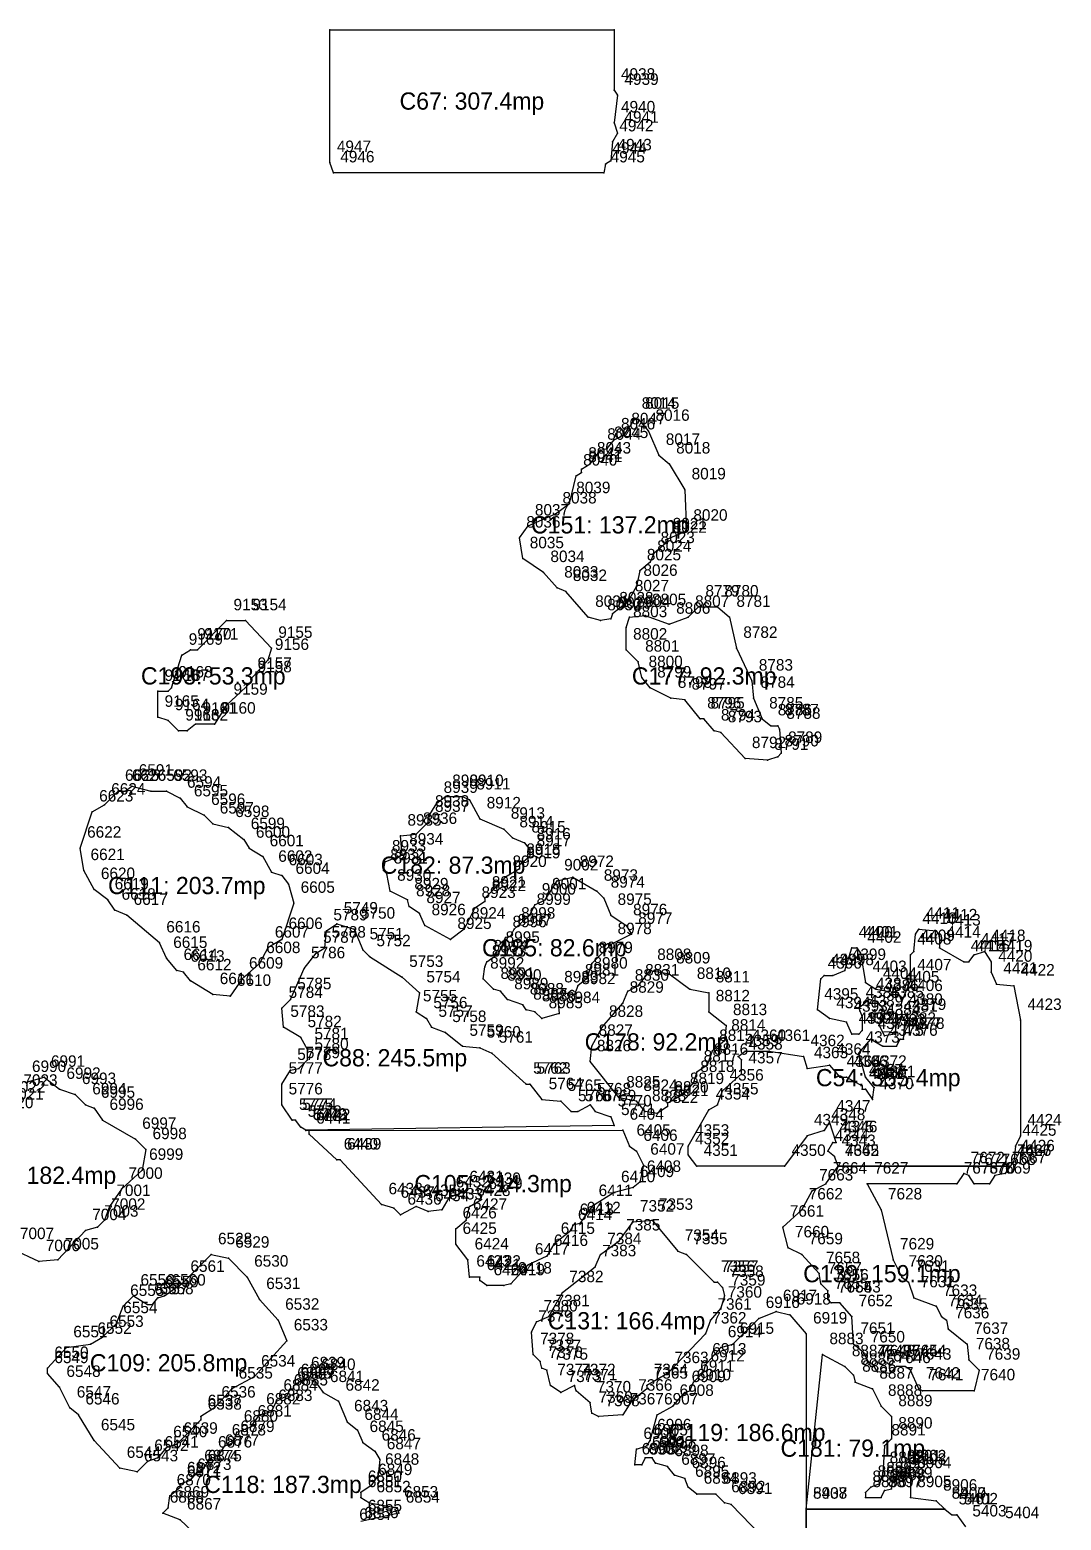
# Model space of a CAD drawing. Header units: metres. Extents: x 390529 to 391464, y 585067 to 585881.
# Drawn here: x 391271.9 to 391361.7, y 585540.8 to 585670.6 of the extents above; entities that cross this region are included whole.
import ezdxf
from ezdxf.enums import TextEntityAlignment as Align

# ---------------------------------------------------------------- set-up
doc = ezdxf.new("R2010")
doc.units = ezdxf.units.M
for name, color, linetype in [('1CC', 1, 'Continuous'), ('NUMERE_PCT', 2, 'Continuous'), ('TEXTE', 7, 'Continuous'), ('VARFURI', 4, 'Continuous')]:
    doc.layers.add(name, color=color, linetype=linetype)

msp = doc.modelspace()

# ---------------------------------------------------------------- linework, layer by layer
at = {"layer": '1CC', "color": 1}
for points in [[(391322.742, 585670.6), (391322.742, 585665.355), (391323.042, 585664.905), (391322.742, 585662.505), (391323.042, 585661.605), (391322.592, 585660.855), (391322.442, 585659.205), (391321.992, 585658.905), (391321.842, 585658.155), (391298.292, 585658.155), (391297.992, 585659.055), (391297.992, 585670.6), (391322.742, 585670.6)], [(391324.542, 585636.705), (391324.842, 585636.705), (391325.742, 585635.655), (391326.642, 585633.555), (391327.542, 585632.805), (391328.892, 585630.555), (391329.042, 585626.955), (391327.242, 585626.205), (391327.242, 585625.905), (391326.192, 585625.005), (391325.892, 585624.255), (391324.992, 585623.505), (391324.692, 585622.155), (391323.942, 585620.805), (391322.592, 585619.755), (391322.442, 585619.305), (391321.542, 585619.155), (391320.492, 585619.455), (391318.542, 585621.705), (391317.792, 585622.005), (391316.592, 585623.355), (391314.792, 585624.555), (391314.492, 585626.355), (391315.242, 585627.405), (391317.642, 585628.455), (391318.842, 585629.355), (391319.442, 585631.755), (391319.892, 585632.055), (391319.892, 585632.355), (391320.642, 585632.805), (391321.542, 585634.005), (391322.142, 585634.155), (391322.742, 585634.905), (391323.642, 585635.355), (391324.542, 585636.705)], [(391330.092, 585620.355), (391331.742, 585620.355), (391332.792, 585619.455), (391333.392, 585616.755), (391334.742, 585613.905), (391334.892, 585612.405), (391335.642, 585610.605), (391336.392, 585610.005), (391336.992, 585610.005), (391337.142, 585609.705), (391337.292, 585607.605), (391336.992, 585607.305), (391336.092, 585607.005), (391334.142, 585607.155), (391332.042, 585609.405), (391331.442, 585609.555), (391330.542, 585610.605), (391330.242, 585610.605), (391328.892, 585612.255), (391327.692, 585612.405), (391325.892, 585613.305), (391325.142, 585614.205), (391324.842, 585615.555), (391323.792, 585616.605), (391323.792, 585618.555), (391324.092, 585619.455), (391325.442, 585619.605), (391327.542, 585618.855), (391329.192, 585619.455), (391330.092, 585620.355)], [(391288.992, 585619.155), (391290.642, 585619.155), (391292.892, 585616.755), (391292.592, 585615.705), (391291.092, 585614.055), (391291.092, 585613.755), (391288.992, 585611.805), (391287.942, 585610.155), (391286.292, 585610.155), (391285.542, 585609.555), (391284.792, 585609.555), (391283.892, 585610.455), (391282.992, 585610.755), (391282.992, 585613.005), (391283.892, 585613.005), (391284.192, 585613.305), (391285.092, 585616.155), (391285.842, 585616.605), (391286.442, 585616.605), (391288.992, 585619.155)], [(391280.742, 585604.755), (391282.392, 585604.305), (391283.742, 585604.305), (391284.942, 585603.705), (391285.542, 585602.955), (391287.042, 585602.205), (391287.792, 585601.455), (391289.142, 585601.155), (391290.492, 585600.105), (391290.942, 585599.355), (391292.142, 585598.605), (391292.892, 585597.255), (391293.792, 585596.955), (391294.392, 585596.205), (391294.842, 585594.555), (391293.792, 585591.405), (391292.592, 585590.655), (391291.842, 585589.305), (391290.342, 585587.955), (391289.292, 585586.455), (391287.792, 585586.605), (391285.842, 585587.805), (391285.242, 585588.555), (391284.642, 585588.705), (391283.742, 585589.755), (391283.142, 585591.105), (391280.292, 585593.505), (391279.242, 585593.955), (391278.642, 585594.855), (391277.442, 585595.755), (391276.542, 585597.405), (391276.242, 585599.355), (391277.292, 585602.505), (391278.342, 585603.105), (391279.542, 585604.305), (391280.142, 585604.305), (391280.742, 585604.755)], [(391308.042, 585603.855), (391309.542, 585603.855), (391310.142, 585603.555), (391311.042, 585601.905), (391313.142, 585601.005), (391313.892, 585600.255), (391314.942, 585599.805), (391315.392, 585599.205), (391315.392, 585598.605), (391314.492, 585597.855), (391314.492, 585597.555), (391313.292, 585596.805), (391311.492, 585595.005), (391311.492, 585594.705), (391310.592, 585594.105), (391309.692, 585592.305), (391308.492, 585591.405), (391306.242, 585592.605), (391305.792, 585593.655), (391304.892, 585594.255), (391304.742, 585594.855), (391303.242, 585595.605), (391302.942, 585597.105), (391302.642, 585597.405), (391302.792, 585598.155), (391304.292, 585598.755), (391304.142, 585600.405), (391305.492, 585600.555), (391306.542, 585601.605), (391306.542, 585602.055), (391307.292, 585603.255), (391308.042, 585603.855)], [(391319.142, 585596.805), (391321.242, 585595.605), (391321.842, 585595.005), (391322.442, 585593.505), (391323.792, 585592.605), (391324.242, 585591.855), (391322.442, 585590.955), (391320.792, 585589.305), (391320.342, 585587.955), (391319.592, 585587.355), (391319.292, 585586.605), (391317.792, 585586.755), (391317.942, 585584.955), (391316.442, 585584.505), (391315.842, 585585.105), (391315.092, 585585.255), (391314.792, 585585.705), (391313.442, 585586.155), (391312.842, 585586.905), (391312.242, 585587.055), (391311.342, 585587.955), (391311.492, 585589.005), (391311.642, 585589.455), (391312.692, 585590.205), (391313.292, 585591.555), (391313.742, 585591.705), (391314.042, 585592.305), (391315.392, 585593.505), (391315.842, 585594.405), (391316.742, 585594.855), (391317.792, 585596.505), (391319.142, 585596.805)], [(391298.592, 585592.755), (391300.092, 585592.305), (391300.842, 585590.505), (391301.442, 585589.905), (391304.292, 585588.105), (391305.792, 585586.755), (391305.492, 585585.105), (391306.392, 585584.505), (391306.842, 585583.755), (391308.042, 585583.305), (391309.542, 585582.105), (391311.042, 585581.955), (391312.092, 585581.505), (391315.092, 585578.805), (391315.392, 585578.805), (391316.442, 585577.455), (391318.092, 585577.305), (391318.992, 585576.405), (391319.592, 585576.405), (391320.642, 585577.005), (391321.092, 585576.405), (391322.442, 585575.955), (391322.742, 585575.205), (391295.892, 585574.8), (391295.442, 585575.055), (391294.992, 585575.655), (391294.692, 585575.655), (391293.792, 585577.005), (391293.792, 585578.805), (391294.542, 585580.005), (391295.292, 585580.155), (391296.042, 585580.905), (391296.042, 585581.805), (391295.442, 585582.855), (391293.942, 585583.755), (391293.792, 585585.405), (391294.542, 585586.155), (391295.742, 585588.855), (391296.792, 585590.205), (391297.542, 585590.655), (391297.692, 585592.155), (391298.592, 585592.755)], [(391342.242, 585571.65), (391341.942, 585572.505), (391341.342, 585572.955), (391341.792, 585573.705), (391342.092, 585573.705), (391341.492, 585575.505), (391341.042, 585574.755), (391339.542, 585574.305), (391337.592, 585571.65), (391329.942, 585571.65), (391329.192, 585572.655), (391329.192, 585573.405), (391330.992, 585576.555), (391331.742, 585577.005), (391332.192, 585578.205), (391333.842, 585579.705), (391333.842, 585580.905), (391333.542, 585581.205), (391334.142, 585581.655), (391336.242, 585581.655), (391339.242, 585581.205), (391339.542, 585580.155), (391341.492, 585580.455), (391342.392, 585579.405), (391342.992, 585579.405), (391344.342, 585578.655), (391344.342, 585578.355), (391344.642, 585578.355), (391345.242, 585577.455), (391345.392, 585578.505), (391344.642, 585579.405), (391344.042, 585581.505), (391345.092, 585582.705), (391346.142, 585582.105), (391347.342, 585582.105), (391347.642, 585582.705), (391347.942, 585582.705), (391348.092, 585584.355), (391347.792, 585584.805), (391347.342, 585584.205), (391347.192, 585583.155), (391346.292, 585583.005), (391345.842, 585583.905), (391346.142, 585585.405), (391345.692, 585586.005), (391344.942, 585586.155), (391344.042, 585585.405), (391344.342, 585584.655), (391344.342, 585583.455), (391344.042, 585583.155), (391343.442, 585583.155), (391342.992, 585584.205), (391341.492, 585584.505), (391340.442, 585585.255), (391340.742, 585587.955), (391341.042, 585588.255), (391341.792, 585588.255), (391342.842, 585588.705), (391343.442, 585590.655), (391343.892, 585590.655), (391344.192, 585590.205), (391344.642, 585587.655), (391345.542, 585587.055), (391347.492, 585586.755), (391347.792, 585586.005), (391348.542, 585587.805), (391348.542, 585590.055), (391348.842, 585590.355), (391348.992, 585591.855), (391349.292, 585592.305), (391350.792, 585592.155), (391351.092, 585591.705), (391351.092, 585590.655), (391353.192, 585589.455), (391353.642, 585589.455), (391354.092, 585590.055), (391354.992, 585590.355), (391355.592, 585589.455), (391355.592, 585588.555), (391356.042, 585587.505), (391357.542, 585587.355), (391358.142, 585584.355), (391358.142, 585574.305), (391357.692, 585573.405), (391357.542, 585572.055), (391357.242, 585571.65), (391342.242, 585571.65)], [(391325.892, 585588.705), (391327.542, 585588.405), (391329.342, 585587.055), (391330.992, 585586.755), (391330.992, 585585.105), (391332.492, 585583.905), (391332.342, 585582.555), (391331.292, 585581.655), (391330.842, 585580.455), (391329.942, 585579.855), (391329.642, 585578.955), (391328.742, 585577.905), (391327.392, 585577.155), (391327.392, 585576.855), (391326.492, 585576.255), (391325.442, 585576.405), (391324.692, 585577.305), (391323.192, 585577.605), (391320.642, 585580.755), (391320.792, 585582.105), (391321.692, 585583.755), (391323.492, 585585.855), (391323.942, 585586.905), (391324.842, 585587.355), (391325.892, 585588.705)], [(391323.492, 585574.8), (391324.092, 585573.405), (391324.692, 585572.955), (391325.292, 585571.755), (391324.992, 585570.255), (391324.392, 585569.805), (391322.742, 585569.355), (391320.792, 585568.155), (391319.742, 585566.655), (391319.142, 585566.505), (391318.992, 585566.055), (391317.492, 585564.855), (391316.892, 585563.805), (391315.242, 585563.055), (391313.742, 585561.405), (391313.142, 585561.255), (391311.642, 585561.255), (391311.042, 585561.705), (391311.042, 585562.005), (391310.142, 585562.005), (391309.992, 585563.505), (391308.942, 585564.855), (391308.942, 585566.205), (391309.842, 585566.955), (391310.142, 585568.155), (391311.192, 585568.755), (391311.042, 585569.205), (391309.542, 585569.355), (391308.342, 585568.905), (391307.742, 585567.855), (391306.542, 585567.705), (391305.492, 585568.155), (391304.142, 585567.405), (391303.542, 585568.005), (391302.492, 585568.305), (391298.892, 585572.205), (391298.592, 585572.205), (391296.192, 585574.455), (391296.192, 585574.755), (391295.892, 585574.755), (391323.492, 585574.8)], [(391344.792, 585570.105), (391345.992, 585567.855), (391347.042, 585563.505), (391347.792, 585562.005), (391348.392, 585561.555), (391348.842, 585560.205), (391350.792, 585559.455), (391351.242, 585558.555), (391351.692, 585558.255), (391351.842, 585557.505), (391353.492, 585556.155), (391353.642, 585554.805), (391354.542, 585553.905), (391354.092, 585552.105), (391349.592, 585552.105), (391349.292, 585552.255), (391348.542, 585553.905), (391348.092, 585554.205), (391347.342, 585554.205), (391346.742, 585553.605), (391345.692, 585553.755), (391345.392, 585554.205), (391345.092, 585554.205), (391344.492, 585555.405), (391343.592, 585556.155), (391343.442, 585558.555), (391342.392, 585559.755), (391341.642, 585559.755), (391341.342, 585560.055), (391341.342, 585560.805), (391340.742, 585561.405), (391340.592, 585562.305), (391339.092, 585563.955), (391337.892, 585564.555), (391337.442, 585566.355), (391339.092, 585567.855), (391339.992, 585569.505), (391341.192, 585570.105), (391342.242, 585571.65), (391357.242, 585571.65), (391356.792, 585571.005), (391355.892, 585570.855), (391355.442, 585570.105), (391354.092, 585570.105), (391353.642, 585570.855), (391353.192, 585571.005), (391352.592, 585570.105), (391344.792, 585570.105)], [(391324.392, 585566.805), (391326.042, 585566.955), (391328.292, 585564.255), (391329.042, 585563.955), (391331.442, 585561.555), (391331.742, 585561.555), (391332.192, 585561.105), (391332.342, 585560.355), (391332.042, 585559.305), (391331.142, 585558.255), (391330.692, 585557.055), (391327.392, 585553.605), (391325.592, 585552.555), (391325.592, 585552.255), (391324.242, 585551.205), (391323.492, 585550.005), (391321.392, 585549.855), (391320.792, 585550.155), (391320.642, 585551.055), (391319.442, 585552.105), (391319.292, 585552.555), (391318.092, 585551.955), (391317.192, 585552.555), (391316.892, 585553.905), (391316.442, 585554.055), (391316.292, 585554.655), (391315.692, 585555.255), (391315.542, 585557.205), (391315.992, 585558.105), (391317.042, 585558.555), (391318.242, 585560.655), (391321.092, 585562.905), (391321.542, 585563.955), (391323.192, 585565.155), (391324.392, 585566.805)], [(391287.642, 585563.955), (391289.142, 585563.655), (391290.792, 585562.005), (391291.842, 585560.055), (391293.492, 585558.255), (391294.242, 585556.455), (391291.392, 585553.305), (391289.442, 585552.255), (391287.942, 585550.605), (391286.742, 585549.855), (391286.742, 585549.555), (391284.642, 585547.455), (391283.742, 585547.155), (391282.992, 585546.255), (391282.092, 585545.955), (391281.192, 585545.055), (391279.692, 585545.355), (391277.442, 585547.755), (391276.092, 585550.005), (391275.342, 585550.605), (391274.442, 585552.405), (391273.392, 585553.605), (391273.392, 585554.055), (391275.042, 585555.855), (391277.142, 585556.155), (391278.192, 585556.755), (391279.392, 585557.955), (391279.992, 585559.455), (391280.892, 585560.355), (391282.092, 585559.605), (391282.542, 585559.605), (391282.992, 585560.205), (391283.592, 585560.355), (391285.242, 585561.555), (391287.642, 585563.955)], [(391340.892, 585555.255), (391342.842, 585554.205), (391343.592, 585553.455), (391343.742, 585552.855), (391345.242, 585552.255), (391345.992, 585550.755), (391346.892, 585549.855), (391346.892, 585547.905), (391346.292, 585547.305), (391346.142, 585544.905), (391345.842, 585544.005), (391345.092, 585543.705), (391344.642, 585543.255), (391344.642, 585542.805), (391345.992, 585542.805), (391346.292, 585543.405), (391346.892, 585543.555), (391347.042, 585544.455), (391347.642, 585545.055), (391348.092, 585545.055), (391348.092, 585544.755), (391348.542, 585544.455), (391348.542, 585542.805), (391350.792, 585542.505), (391351.542, 585541.8), (391339.467, 585541.8), (391340.892, 585555.255)]]:
    msp.add_lwpolyline(points, close=True, dxfattribs=at)
for points in [[(391271.442, 585578.955), (391273.092, 585579.405), (391274.442, 585578.355), (391275.792, 585577.905), (391276.692, 585577.005), (391277.442, 585576.705), (391278.192, 585575.655), (391281.042, 585574.005), (391281.942, 585573.105), (391281.642, 585571.305), (391279.842, 585569.655), (391278.792, 585568.155), (391278.342, 585566.955), (391277.742, 585566.355), (391276.692, 585566.055), (391274.292, 585563.505), (391272.642, 585563.355), (391270.392, 585564.405)], [(391337.292, 585537.705), (391332.942, 585542.205), (391332.342, 585542.355), (391331.592, 585543.105), (391329.942, 585543.105), (391329.192, 585543.705), (391328.892, 585544.455), (391327.992, 585544.755), (391327.392, 585545.505), (391326.342, 585545.805), (391326.042, 585546.255), (391325.442, 585546.255), (391325.142, 585545.655), (391324.542, 585545.655), (391324.692, 585547.005), (391325.592, 585547.305), (391325.892, 585547.755), (391326.492, 585550.005), (391327.842, 585550.755), (391328.892, 585551.955), (391329.342, 585552.105), (391329.642, 585552.855), (391330.542, 585553.755), (391330.692, 585554.355), (391332.042, 585555.855), (391333.092, 585556.155), (391335.342, 585558.405), (391336.842, 585559.005), (391338.042, 585558.705), (391339.467, 585557.055), (391339.467, 585537.705)], [(391287.642, 585538.305), (391284.942, 585540.855), (391283.442, 585541.455), (391283.892, 585541.905), (391284.042, 585542.955), (391284.942, 585543.705), (391284.942, 585544.005), (391285.842, 585544.305), (391286.442, 585545.055), (391286.742, 585545.055), (391287.642, 585546.255), (391288.242, 585546.405), (391288.842, 585547.305), (391289.592, 585547.605), (391289.892, 585548.505), (391291.092, 585548.955), (391291.842, 585550.005), (391292.892, 585550.305), (391293.342, 585551.205), (391294.242, 585551.655), (391294.542, 585552.255), (391294.842, 585552.255), (391294.842, 585552.555), (391295.742, 585553.155), (391295.742, 585553.155), (391296.642, 585553.005), (391297.392, 585551.955), (391298.742, 585551.205), (391299.492, 585549.405), (391300.392, 585548.655), (391300.842, 585547.605), (391301.892, 585546.855), (391302.342, 585546.105), (391302.192, 585544.755), (391301.592, 585543.855), (391300.692, 585543.255), (391300.692, 585542.805), (391301.442, 585542.355), (391303.842, 585541.905), (391303.992, 585541.455), (391300.692, 585540.705)], [(391339.467, 585537.705), (391339.467, 585541.8), (391351.542, 585541.8), (391351.542, 585541.8), (391352.142, 585541.305), (391352.592, 585541.305), (391353.342, 585540.255)]]:
    msp.add_lwpolyline(points, dxfattribs=at)
at = {"layer": 'VARFURI', "color": 4}
for p in [(391297.992, 585670.6), (391322.742, 585670.6), (391322.742, 585665.355), (391323.042, 585664.905), (391322.742, 585662.505), (391322.592, 585660.855), (391323.042, 585661.605), (391297.992, 585659.055), (391321.992, 585658.905), (391322.442, 585659.205), (391298.292, 585658.155), (391321.842, 585658.155), (391324.542, 585636.705), (391324.842, 585636.705), (391322.742, 585634.905), (391323.642, 585635.355), (391325.742, 585635.655), (391321.542, 585634.005), (391322.142, 585634.155), (391326.642, 585633.555), (391319.892, 585632.355), (391320.642, 585632.805), (391327.542, 585632.805), (391319.442, 585631.755), (391319.892, 585632.055), (391328.892, 585630.555), (391317.642, 585628.455), (391318.842, 585629.355), (391315.242, 585627.405), (391314.492, 585626.355), (391327.242, 585626.205), (391327.242, 585625.905), (391329.042, 585626.955), (391314.792, 585624.555), (391326.192, 585625.005), (391316.592, 585623.355), (391324.992, 585623.505), (391325.892, 585624.255), (391317.792, 585622.005), (391324.692, 585622.155), (391318.542, 585621.705), (391323.942, 585620.805), (391320.492, 585619.455), (391322.442, 585619.305), (391322.592, 585619.755), (391324.092, 585619.455), (391325.442, 585619.605), (391329.192, 585619.455), (391330.092, 585620.355), (391331.742, 585620.355), (391332.792, 585619.455), (391288.992, 585619.155), (391290.642, 585619.155), (391321.542, 585619.155), (391323.792, 585618.555), (391327.542, 585618.855), (391292.892, 585616.755), (391333.392, 585616.755), (391285.092, 585616.155), (391285.842, 585616.605), (391286.442, 585616.605), (391292.592, 585615.705), (391323.792, 585616.605), (391324.842, 585615.555), (391325.142, 585614.205), (391282.992, 585613.005), (391283.892, 585613.005), (391284.192, 585613.305), (391291.092, 585614.055), (391291.092, 585613.755), (391325.892, 585613.305), (391334.742, 585613.905), (391288.992, 585611.805), (391327.692, 585612.405), (391328.892, 585612.255), (391334.892, 585612.405), (391282.992, 585610.755), (391283.892, 585610.455), (391330.242, 585610.605), (391330.542, 585610.605), (391335.642, 585610.605), (391284.792, 585609.555), (391285.542, 585609.555), (391286.292, 585610.155), (391287.942, 585610.155), (391331.442, 585609.555), (391332.042, 585609.405), (391336.392, 585610.005), (391336.992, 585610.005), (391337.142, 585609.705), (391337.292, 585607.605), (391334.142, 585607.155), (391336.092, 585607.005), (391336.992, 585607.305), (391279.542, 585604.305), (391280.142, 585604.305), (391280.742, 585604.755), (391282.392, 585604.305), (391283.742, 585604.305), (391284.942, 585603.705), (391308.042, 585603.855), (391309.542, 585603.855), (391277.292, 585602.505), (391278.342, 585603.105), (391285.542, 585602.955), (391307.292, 585603.255), (391310.142, 585603.555), (391287.042, 585602.205), (391287.792, 585601.455), (391289.142, 585601.155), (391306.542, 585602.055), (391306.542, 585601.605), (391311.042, 585601.905), (391290.492, 585600.105), (391304.142, 585600.405), (391305.492, 585600.555), (391313.142, 585601.005), (391313.892, 585600.255), (391314.942, 585599.805), (391276.242, 585599.355), (391290.942, 585599.355), (391292.142, 585598.605), (391304.292, 585598.755), (391315.392, 585599.205), (391315.392, 585598.605), (391276.542, 585597.405), (391292.892, 585597.255), (391302.642, 585597.405), (391302.792, 585598.155), (391314.492, 585597.855), (391314.492, 585597.555), (391293.792, 585596.955), (391294.392, 585596.205), (391302.942, 585597.105), (391313.292, 585596.805), (391317.792, 585596.505), (391319.142, 585596.805), (391277.442, 585595.755), (391278.642, 585594.855), (391303.242, 585595.605), (391304.742, 585594.855), (391311.492, 585595.005), (391311.492, 585594.705), (391316.742, 585594.855), (391321.242, 585595.605), (391321.842, 585595.005), (391279.242, 585593.955), (391280.292, 585593.505), (391294.842, 585594.555), (391304.892, 585594.255), (391305.792, 585593.655), (391310.592, 585594.105), (391315.392, 585593.505), (391315.842, 585594.405), (391322.442, 585593.505), (391297.692, 585592.155), (391298.592, 585592.755), (391300.092, 585592.305), (391306.242, 585592.605), (391309.692, 585592.305), (391314.042, 585592.305), (391323.792, 585592.605), (391349.292, 585592.305), (391350.792, 585592.155), (391283.142, 585591.105), (391293.792, 585591.405), (391308.492, 585591.405), (391313.292, 585591.555), (391313.742, 585591.705), (391322.442, 585590.955), (391324.242, 585591.855), (391348.992, 585591.855), (391351.092, 585591.705), (391283.742, 585589.755), (391292.592, 585590.655), (391296.792, 585590.205), (391297.542, 585590.655), (391300.842, 585590.505), (391301.442, 585589.905), (391311.642, 585589.455), (391312.692, 585590.205), (391343.442, 585590.655), (391343.892, 585590.655), (391344.192, 585590.205), (391348.542, 585590.055), (391348.842, 585590.355), (391351.092, 585590.655), (391353.192, 585589.455), (391353.642, 585589.455), (391354.092, 585590.055), (391354.992, 585590.355), (391355.592, 585589.455), (391284.642, 585588.705), (391285.242, 585588.555), (391291.842, 585589.305), (391295.742, 585588.855), (391311.492, 585589.005), (391320.792, 585589.305), (391325.892, 585588.705), (391327.542, 585588.405), (391341.042, 585588.255), (391341.792, 585588.255), (391342.842, 585588.705), (391355.592, 585588.555), (391285.842, 585587.805), (391290.342, 585587.955), (391304.292, 585588.105), (391311.342, 585587.955), (391312.242, 585587.055), (391312.842, 585586.905), (391319.592, 585587.355), (391320.342, 585587.955), (391323.942, 585586.905), (391324.842, 585587.355), (391329.342, 585587.055), (391340.742, 585587.955), (391344.642, 585587.655), (391345.542, 585587.055), (391348.542, 585587.805), (391356.042, 585587.505), (391357.542, 585587.355), (391287.792, 585586.605), (391289.292, 585586.455), (391294.542, 585586.155), (391305.792, 585586.755), (391313.442, 585586.155), (391314.792, 585585.705), (391317.792, 585586.755), (391319.292, 585586.605), (391323.492, 585585.855), (391330.992, 585586.755), (391344.942, 585586.155), (391345.692, 585586.005), (391347.492, 585586.755), (391347.792, 585586.005), (391293.792, 585585.405), (391305.492, 585585.105), (391306.392, 585584.505), (391315.092, 585585.255), (391315.842, 585585.105), (391316.442, 585584.505), (391317.942, 585584.955), (391330.992, 585585.105), (391340.442, 585585.255), (391341.492, 585584.505), (391344.042, 585585.405), (391344.342, 585584.655), (391346.142, 585585.405), (391347.792, 585584.805), (391348.092, 585584.355), (391358.142, 585584.355), (391293.942, 585583.755), (391306.842, 585583.755), (391308.042, 585583.305), (391321.692, 585583.755), (391332.492, 585583.905), (391342.992, 585584.205), (391343.442, 585583.155), (391344.042, 585583.155), (391344.342, 585583.455), (391345.842, 585583.905), (391346.292, 585583.005), (391347.192, 585583.155), (391347.342, 585584.205), (391295.442, 585582.855), (391296.042, 585581.805), (391309.542, 585582.105), (391311.042, 585581.955), (391320.792, 585582.105), (391331.292, 585581.655), (391332.342, 585582.555), (391334.142, 585581.655), (391336.242, 585581.655), (391345.092, 585582.705), (391346.142, 585582.105), (391347.342, 585582.105), (391347.642, 585582.705), (391347.942, 585582.705), (391296.042, 585580.905), (391312.092, 585581.505), (391320.642, 585580.755), (391330.842, 585580.455), (391333.542, 585581.205), (391333.842, 585580.905), (391339.242, 585581.205), (391341.492, 585580.455), (391344.042, 585581.505), (391273.092, 585579.405), (391294.542, 585580.005), (391295.292, 585580.155), (391329.942, 585579.855), (391333.842, 585579.705), (391339.542, 585580.155), (391342.392, 585579.405), (391342.992, 585579.405), (391344.642, 585579.405), (391274.442, 585578.355), (391275.792, 585577.905), (391293.792, 585578.805), (391315.092, 585578.805), (391315.392, 585578.805), (391328.742, 585577.905), (391329.642, 585578.955), (391332.192, 585578.205), (391344.342, 585578.655), (391344.342, 585578.355), (391344.642, 585578.355), (391345.392, 585578.505), (391276.692, 585577.005), (391277.442, 585576.705), (391293.792, 585577.005), (391316.442, 585577.455), (391318.092, 585577.305), (391320.642, 585577.005), (391323.192, 585577.605), (391324.692, 585577.305), (391327.392, 585577.155), (391327.392, 585576.855), (391330.992, 585576.555), (391331.742, 585577.005), (391345.242, 585577.455), (391278.192, 585575.655), (391294.692, 585575.655), (391294.992, 585575.655), (391318.992, 585576.405), (391319.592, 585576.405), (391321.092, 585576.405), (391322.442, 585575.955), (391322.742, 585575.205), (391325.442, 585576.405), (391326.492, 585576.255), (391341.492, 585575.505), (391281.042, 585574.005), (391295.442, 585575.055), (391295.892, 585574.8), (391295.892, 585574.755), (391296.192, 585574.755), (391296.192, 585574.455), (391323.492, 585574.8), (391339.542, 585574.305), (391341.042, 585574.755), (391358.142, 585574.305), (391281.942, 585573.105), (391324.092, 585573.405), (391324.692, 585572.955), (391329.192, 585573.405), (391329.192, 585572.655), (391341.342, 585572.955), (391341.792, 585573.705), (391342.092, 585573.705), (391357.692, 585573.405), (391281.642, 585571.305), (391298.592, 585572.205), (391298.892, 585572.205), (391325.292, 585571.755), (391329.942, 585571.65), (391337.592, 585571.65), (391341.942, 585572.505), (391342.242, 585571.65), (391342.242, 585571.65), (391357.242, 585571.65), (391357.242, 585571.65), (391357.542, 585572.055), (391324.992, 585570.255), (391341.192, 585570.105), (391344.792, 585570.105), (391352.592, 585570.105), (391353.192, 585571.005), (391353.642, 585570.855), (391354.092, 585570.105), (391355.442, 585570.105), (391355.892, 585570.855), (391356.792, 585571.005), (391279.842, 585569.655), (391308.342, 585568.905), (391309.542, 585569.355), (391311.042, 585569.205), (391311.192, 585568.755), (391322.742, 585569.355), (391324.392, 585569.805), (391339.992, 585569.505), (391278.792, 585568.155), (391302.492, 585568.305), (391303.542, 585568.005), (391304.142, 585567.405), (391305.492, 585568.155), (391306.542, 585567.705), (391307.742, 585567.855), (391310.142, 585568.155), (391320.792, 585568.155), (391339.092, 585567.855), (391345.992, 585567.855), (391277.742, 585566.355), (391278.342, 585566.955), (391308.942, 585566.205), (391309.842, 585566.955), (391319.142, 585566.505), (391319.742, 585566.655), (391324.392, 585566.805), (391326.042, 585566.955), (391337.442, 585566.355), (391276.692, 585566.055), (391308.942, 585564.855), (391317.492, 585564.855), (391318.992, 585566.055), (391323.192, 585565.155), (391274.292, 585563.505), (391287.642, 585563.955), (391289.142, 585563.655), (391309.992, 585563.505), (391316.892, 585563.805), (391321.542, 585563.955), (391328.292, 585564.255), (391329.042, 585563.955), (391337.892, 585564.555), (391339.092, 585563.955), (391347.042, 585563.505), (391272.642, 585563.355), (391315.242, 585563.055), (391321.092, 585562.905), (391340.592, 585562.305), (391285.242, 585561.555), (391290.792, 585562.005), (391310.142, 585562.005), (391311.042, 585562.005), (391311.042, 585561.705), (391311.642, 585561.255), (391313.142, 585561.255), (391313.742, 585561.405), (391331.442, 585561.555), (391331.742, 585561.555), (391332.192, 585561.105), (391340.742, 585561.405), (391347.792, 585562.005), (391348.392, 585561.555), (391280.892, 585560.355), (391282.092, 585559.605), (391282.542, 585559.605), (391282.992, 585560.205), (391283.592, 585560.355), (391291.842, 585560.055), (391318.242, 585560.655), (391332.342, 585560.355), (391341.342, 585560.805), (391341.342, 585560.055), (391341.642, 585559.755), (391342.392, 585559.755), (391348.842, 585560.205), (391279.992, 585559.455), (391317.042, 585558.555), (391332.042, 585559.305), (391335.342, 585558.405), (391336.842, 585559.005), (391338.042, 585558.705), (391343.442, 585558.555), (391350.792, 585559.455), (391351.242, 585558.555), (391279.392, 585557.955), (391293.492, 585558.255), (391315.542, 585557.205), (391315.992, 585558.105), (391330.692, 585557.055), (391331.142, 585558.255), (391339.467, 585557.055), (391351.692, 585558.255), (391351.842, 585557.505), (391275.042, 585555.855), (391277.142, 585556.155), (391278.192, 585556.755), (391294.242, 585556.455), (391332.042, 585555.855), (391333.092, 585556.155), (391343.592, 585556.155), (391353.492, 585556.155), (391315.692, 585555.255), (391316.292, 585554.655), (391340.892, 585555.255), (391344.492, 585555.405), (391353.642, 585554.805), (391273.392, 585554.055), (391273.392, 585553.605), (391291.392, 585553.305), (391295.742, 585553.155), (391316.442, 585554.055), (391316.892, 585553.905), (391327.392, 585553.605), (391330.542, 585553.755), (391330.692, 585554.355), (391342.842, 585554.205), (391343.592, 585553.455), (391345.092, 585554.205), (391345.392, 585554.205), (391345.692, 585553.755), (391346.742, 585553.605), (391347.342, 585554.205), (391348.092, 585554.205), (391348.542, 585553.905), (391354.542, 585553.905), (391274.442, 585552.405), (391289.442, 585552.255), (391294.542, 585552.255), (391294.842, 585552.555), (391294.842, 585552.255), (391296.642, 585553.005), (391297.392, 585551.955), (391317.192, 585552.555), (391318.092, 585551.955), (391319.292, 585552.555), (391319.442, 585552.105), (391325.592, 585552.555), (391325.592, 585552.255), (391328.892, 585551.955), (391329.342, 585552.105), (391329.642, 585552.855), (391343.742, 585552.855), (391345.242, 585552.255), (391349.292, 585552.255), (391349.592, 585552.105), (391354.092, 585552.105), (391275.342, 585550.605), (391287.942, 585550.605), (391293.342, 585551.205), (391294.242, 585551.655), (391298.742, 585551.205), (391320.642, 585551.055), (391324.242, 585551.205), (391327.842, 585550.755), (391345.992, 585550.755), (391276.092, 585550.005), (391286.742, 585549.855), (391286.742, 585549.555), (391291.842, 585550.005), (391292.892, 585550.305), (391299.492, 585549.405), (391320.792, 585550.155), (391321.392, 585549.855), (391323.492, 585550.005), (391326.492, 585550.005), (391346.892, 585549.855), (391289.892, 585548.505), (391291.092, 585548.955), (391300.392, 585548.655), (391346.892, 585547.905), (391277.442, 585547.755), (391283.742, 585547.155), (391284.642, 585547.455), (391288.842, 585547.305), (391289.592, 585547.605), (391300.842, 585547.605), (391301.892, 585546.855), (391324.692, 585547.005), (391325.592, 585547.305), (391325.892, 585547.755), (391346.292, 585547.305), (391279.692, 585545.355), (391282.092, 585545.955), (391282.992, 585546.255), (391287.642, 585546.255), (391288.242, 585546.405), (391302.342, 585546.105), (391324.542, 585545.655), (391325.142, 585545.655), (391325.442, 585546.255), (391326.042, 585546.255), (391326.342, 585545.805), (391327.392, 585545.505), (391281.192, 585545.055), (391284.942, 585544.005), (391285.842, 585544.305), (391286.442, 585545.055), (391286.742, 585545.055), (391302.192, 585544.755), (391327.992, 585544.755), (391328.892, 585544.455), (391345.842, 585544.005), (391346.142, 585544.905), (391347.042, 585544.455), (391347.642, 585545.055), (391348.092, 585545.055), (391348.092, 585544.755), (391348.542, 585544.455), (391284.042, 585542.955), (391284.942, 585543.705), (391300.692, 585543.255), (391300.692, 585542.805), (391301.592, 585543.855), (391329.192, 585543.705), (391329.942, 585543.105), (391331.592, 585543.105), (391344.642, 585543.255), (391344.642, 585542.805), (391345.092, 585543.705), (391345.992, 585542.805), (391346.292, 585543.405), (391346.892, 585543.555), (391348.542, 585542.805), (391283.442, 585541.455), (391283.892, 585541.905), (391301.442, 585542.355), (391303.842, 585541.905), (391303.992, 585541.455), (391332.342, 585542.355), (391332.942, 585542.205), (391339.467, 585541.8), (391339.467, 585541.8), (391350.792, 585542.505), (391351.542, 585541.8), (391351.542, 585541.8), (391284.942, 585540.855), (391352.142, 585541.305), (391352.592, 585541.305)]:
    msp.add_point(p, dxfattribs=at)

# ---------------------------------------------------------------- texts
at = {"layer": 'NUMERE_PCT', "color": 2}
for s, p in [('4938', (391323.342, 585665.955)), ('4939', (391323.642, 585665.505)), ('4940', (391323.342, 585663.105)), ('4941', (391323.642, 585662.205)), ('4942', (391323.192, 585661.455)), ('4947', (391298.592, 585659.655)), ('4944', (391322.592, 585659.505)), ('4943', (391323.042, 585659.805)), ('4946', (391298.892, 585658.755)), ('4945', (391322.442, 585658.755)), ('8014', (391325.142, 585637.305)), ('8015', (391325.442, 585637.305)), ('8016', (391326.342, 585636.255)), ('8046', (391323.342, 585635.505)), ('8047', (391324.242, 585635.955)), ('8044', (391322.142, 585634.605)), ('8045', (391322.742, 585634.755)), ('8017', (391327.242, 585634.155)), ('8040', (391320.042, 585632.355)), ('8042', (391320.492, 585632.955)), ('8041', (391320.492, 585632.655)), ('8043', (391321.242, 585633.405)), ('8018', (391328.142, 585633.405)), ('8019', (391329.492, 585631.155)), ('8039', (391319.442, 585629.955)), ('8038', (391318.242, 585629.055)), ('8037', (391315.842, 585628.005)), ('8020', (391329.642, 585627.555)), ('8036', (391315.092, 585626.955)), ('8021', (391327.842, 585626.805)), ('8022', (391327.842, 585626.505)), ('8035', (391315.392, 585625.155)), ('8024', (391326.492, 585624.855)), ('8023', (391326.792, 585625.605)), ('8034', (391317.192, 585623.955)), ('8025', (391325.592, 585624.105)), ('8033', (391318.392, 585622.605)), ('8032', (391319.142, 585622.305)), ('8026', (391325.292, 585622.755)), ('8027', (391324.542, 585621.405)), ('8779', (391330.692, 585620.955)), ('8780', (391332.342, 585620.955)), ('9153', (391289.592, 585619.755)), ('9154', (391291.242, 585619.755)), ('8031', (391321.092, 585620.055)), ('8030', (391322.142, 585619.755)), ('8029', (391323.042, 585619.905)), ('8028', (391323.192, 585620.355)), ('8804', (391324.692, 585620.055)), ('8805', (391326.042, 585620.205)), ('8806', (391328.142, 585619.455)), ('8807', (391329.792, 585620.055)), ('8781', (391333.392, 585620.055)), ('8803', (391324.392, 585619.155)), ('9169', (391285.692, 585616.755)), ('9170', (391286.442, 585617.205)), ('9171', (391287.042, 585617.205)), ('9155', (391293.492, 585617.355)), ('8802', (391324.392, 585617.205)), ('8782', (391333.992, 585617.355)), ('9156', (391293.192, 585616.305)), ('8801', (391325.442, 585616.155)), ('9157', (391291.692, 585614.655)), ('9158', (391291.692, 585614.355)), ('8800', (391325.742, 585614.805)), ('8783', (391335.342, 585614.505)), ('9166', (391283.592, 585613.605)), ('9167', (391284.492, 585613.605)), ('9168', (391284.792, 585613.905)), ('8799', (391326.492, 585613.905)), ('8798', (391328.292, 585613.005)), ('8797', (391329.492, 585612.855)), ('8784', (391335.492, 585613.005)), ('9159', (391289.592, 585612.405)), ('9165', (391283.592, 585611.355)), ('9164', (391284.492, 585611.055)), ('9161', (391286.892, 585610.755)), ('9160', (391288.542, 585610.755)), ('8796', (391330.842, 585611.205)), ('8795', (391331.142, 585611.205)), ('8785', (391336.242, 585611.205)), ('8786', (391336.992, 585610.605)), ('8787', (391337.592, 585610.605)), ('8788', (391337.742, 585610.305)), ('9163', (391285.392, 585610.155)), ('9162', (391286.142, 585610.155)), ('8794', (391332.042, 585610.155)), ('8793', (391332.642, 585610.005)), ('8792', (391334.742, 585607.755)), ('8791', (391336.692, 585607.605)), ('8790', (391337.592, 585607.905)), ('8789', (391337.892, 585608.205)), ('6591', (391281.342, 585605.355)), ('6624', (391278.942, 585603.705)), ('6625', (391280.142, 585604.905)), ('6626', (391280.742, 585604.905)), ('6592', (391282.992, 585604.905)), ('6593', (391284.342, 585604.905)), ('6594', (391285.542, 585604.305)), ('8939', (391307.892, 585603.855)), ('8909', (391308.642, 585604.455)), ('8910', (391310.142, 585604.455)), ('8911', (391310.742, 585604.155)), ('6623', (391277.892, 585603.105)), ('6595', (391286.142, 585603.555)), ('6596', (391287.642, 585602.805)), ('8938', (391307.142, 585602.655)), ('8912', (391311.642, 585602.505)), ('6597', (391288.392, 585602.055)), ('6598', (391289.742, 585601.755)), ('8936', (391306.092, 585601.155)), ('8937', (391307.142, 585602.205)), ('8913', (391313.742, 585601.605)), ('6622', (391276.842, 585599.955)), ('6599', (391291.092, 585600.705)), ('6600', (391291.542, 585599.955)), ('8935', (391304.742, 585601.005)), ('8914', (391314.492, 585600.855)), ('8915', (391315.542, 585600.405)), ('8916', (391315.992, 585599.805)), ('6601', (391292.742, 585599.205)), ('8933', (391303.392, 585598.755)), ('8934', (391304.892, 585599.355)), ('8917', (391315.992, 585599.205)), ('6621', (391277.142, 585598.005)), ('6602', (391293.492, 585597.855)), ('6603', (391294.392, 585597.555)), ('8932', (391303.242, 585598.005)), ('8931', (391303.542, 585597.705)), ('8920', (391313.892, 585597.405)), ('8918', (391315.092, 585598.455)), ('8919', (391315.092, 585598.155)), ('8972', (391319.742, 585597.405)), ('6620', (391278.042, 585596.355)), ('6604', (391294.992, 585596.805)), ('8930', (391303.842, 585596.205)), ('9002', (391318.392, 585597.105)), ('8973', (391321.842, 585596.205)), ('6619', (391279.242, 585595.455)), ('6605', (391295.442, 585595.155)), ('8929', (391305.342, 585595.455)), ('8928', (391305.492, 585594.855)), ('8923', (391311.192, 585594.705)), ('8921', (391312.092, 585595.605)), ('8922', (391312.092, 585595.305)), ('9000', (391316.442, 585595.005)), ('9001', (391317.342, 585595.455)), ('8974', (391322.442, 585595.605)), ('6618', (391279.842, 585594.555)), ('6617', (391280.892, 585594.105)), ('5749', (391299.192, 585593.355)), ('8927', (391306.392, 585594.255)), ('8999', (391315.992, 585594.105)), ('8975', (391323.042, 585594.105)), ('6606', (391294.392, 585592.005)), ('5789', (391298.292, 585592.755)), ('5750', (391300.692, 585592.905)), ('8926', (391306.842, 585593.205)), ('8925', (391309.092, 585592.005)), ('8924', (391310.292, 585592.905)), ('8996', (391313.892, 585592.155)), ('8997', (391314.342, 585592.305)), ('8998', (391314.642, 585592.905)), ('8976', (391324.392, 585593.205)), ('8977', (391324.842, 585592.455)), ('4410', (391349.592, 585592.455)), ('4411', (391349.892, 585592.905)), ('4412', (391351.392, 585592.755)), ('4413', (391351.692, 585592.305)), ('6616', (391283.742, 585591.705)), ('6607', (391293.192, 585591.255)), ('5787', (391297.392, 585590.805)), ('5788', (391298.142, 585591.255)), ('5751', (391301.442, 585591.105)), ('8995', (391313.292, 585590.805)), ('8978', (391323.042, 585591.555)), ('4400', (391344.042, 585591.255)), ('4401', (391344.492, 585591.255)), ('4402', (391344.792, 585590.805)), ('4409', (391349.442, 585590.955)), ('4414', (391351.692, 585591.255)), ('4418', (391355.592, 585590.955)), ('6615', (391284.342, 585590.355)), ('6608', (391292.442, 585589.905)), ('5786', (391296.342, 585589.455)), ('5752', (391302.042, 585590.505)), ('8993', (391312.092, 585589.605)), ('8994', (391312.242, 585590.055)), ('8979', (391321.392, 585589.905)), ('4408', (391349.142, 585590.655)), ('4415', (391353.792, 585590.055)), ('4416', (391354.242, 585590.055)), ('4417', (391354.692, 585590.655)), ('4419', (391356.192, 585590.055)), ('6614', (391285.242, 585589.305)), ('6613', (391285.842, 585589.155)), ('6612', (391286.442, 585588.405)), ('6609', (391290.942, 585588.555)), ('5753', (391304.892, 585588.705)), ('8992', (391311.942, 585588.555)), ('8980', (391320.942, 585588.555)), ('8808', (391326.492, 585589.305)), ('8809', (391328.142, 585589.005)), ('4396', (391341.342, 585588.555)), ('4397', (391341.642, 585588.855)), ('4398', (391342.392, 585588.855)), ('4399', (391343.442, 585589.305)), ('4403', (391345.242, 585588.255)), ('4407', (391349.142, 585588.405)), ('4420', (391356.192, 585589.155)), ('4421', (391356.642, 585588.105)), ('6611', (391288.392, 585587.205)), ('6610', (391289.892, 585587.055)), ('5754', (391306.392, 585587.355)), ('8991', (391312.842, 585587.655)), ('8990', (391313.442, 585587.505)), ('8983', (391318.392, 585587.355)), ('8982', (391319.892, 585587.205)), ('8981', (391320.192, 585587.955)), ('8830', (391324.542, 585587.505)), ('8831', (391325.442, 585587.955)), ('8810', (391329.942, 585587.655)), ('8811', (391331.592, 585587.355)), ('4404', (391346.142, 585587.655)), ('4405', (391348.092, 585587.355)), ('4422', (391358.142, 585587.955)), ('5784', (391294.392, 585586.005)), ('5785', (391295.142, 585586.755)), ('5755', (391306.092, 585585.705)), ('8989', (391314.042, 585586.755)), ('8988', (391315.392, 585586.305)), ('8987', (391315.692, 585585.855)), ('8986', (391316.442, 585585.705)), ('8984', (391318.542, 585585.555)), ('8829', (391324.092, 585586.455)), ('8812', (391331.592, 585585.705)), ('4395', (391341.042, 585585.855)), ('4388', (391344.642, 585586.005)), ('4387', (391345.542, 585586.755)), ('4386', (391346.292, 585586.605)), ('4385', (391346.742, 585586.005)), ('4406', (391348.392, 585586.605)), ('5783', (391294.542, 585584.355)), ('5756', (391306.992, 585585.105)), ('5757', (391307.442, 585584.355)), ('8985', (391317.042, 585585.105)), ('8828', (391322.292, 585584.355)), ('8813', (391333.092, 585584.505)), ('4394', (391342.092, 585585.105)), ('4393', (391343.592, 585584.805)), ('4389', (391344.942, 585585.255)), ('4384', (391346.442, 585584.505)), ('4381', (391347.942, 585584.805)), ('4380', (391348.392, 585585.405)), ('4379', (391348.692, 585584.955)), ('4423', (391358.742, 585584.955)), ('5782', (391296.042, 585583.455)), ('5758', (391308.642, 585583.905)), ('8814', (391332.942, 585583.155)), ('4392', (391344.042, 585583.755)), ('4391', (391344.642, 585583.755)), ('4390', (391344.942, 585584.055)), ('4374', (391345.692, 585583.305)), ('4383', (391346.892, 585583.605)), ('4382', (391347.792, 585583.755)), ('4377', (391348.242, 585583.305)), ('4378', (391348.542, 585583.305)), ('5781', (391296.642, 585582.405)), ('5759', (391310.142, 585582.705)), ('5760', (391311.642, 585582.555)), ('5761', (391312.692, 585582.105)), ('8827', (391321.392, 585582.705)), ('8815', (391331.892, 585582.255)), ('4359', (391334.142, 585581.805)), ('4360', (391334.742, 585582.255)), ('4361', (391336.842, 585582.255)), ('4362', (391339.842, 585581.805)), ('4373', (391344.642, 585582.105)), ('4375', (391346.742, 585582.705)), ('4376', (391347.942, 585582.705)), ('5778', (391295.142, 585580.605)), ('5779', (391295.892, 585580.755)), ('5780', (391296.642, 585581.505)), ('8826', (391321.242, 585581.355)), ('8817', (391330.542, 585580.455)), ('8816', (391331.442, 585581.055)), ('4358', (391334.442, 585581.505)), ('4363', (391340.142, 585580.755)), ('4364', (391342.092, 585581.055)), ('6990', (391272.042, 585579.555)), ('6991', (391273.692, 585580.005)), ('5777', (391294.392, 585579.405)), ('5762', (391315.692, 585579.405)), ('5763', (391315.992, 585579.405)), ('8818', (391330.242, 585579.555)), ('4357', (391334.442, 585580.305)), ('4365', (391342.992, 585580.005)), ('4366', (391343.592, 585580.005)), ('4367', (391344.942, 585579.255)), ('4372', (391345.242, 585580.005)), ('4371', (391345.992, 585579.105)), ('7022', (391270.242, 585577.755)), ('7023', (391271.292, 585578.355)), ('6992', (391275.042, 585578.955)), ('6993', (391276.392, 585578.505)), ('5764', (391317.042, 585578.055)), ('5765', (391318.692, 585577.905)), ('8825', (391323.792, 585578.205)), ('8824', (391325.292, 585577.905)), ('8820', (391327.992, 585577.755)), ('8819', (391329.342, 585578.505)), ('4356', (391332.792, 585578.805)), ('4368', (391344.942, 585578.955)), ('4369', (391345.242, 585578.955)), ('4370', (391345.842, 585578.055)), ('7021', (391270.092, 585577.155)), ('6994', (391277.292, 585577.605)), ('6995', (391278.042, 585577.305)), ('5776', (391294.392, 585577.605)), ('5766', (391319.592, 585577.005)), ('5767', (391320.192, 585577.005)), ('5768', (391321.242, 585577.605)), ('5769', (391321.692, 585577.005)), ('5770', (391323.042, 585576.555)), ('8823', (391326.042, 585577.005)), ('8822', (391327.092, 585576.855)), ('8821', (391327.992, 585577.455)), ('4354', (391331.592, 585577.155)), ('4355', (391332.342, 585577.605)), ('7020', (391269.192, 585576.405)), ('6996', (391278.792, 585576.255)), ('5775', (391295.292, 585576.255)), ('5774', (391295.592, 585576.255)), ('5773', (391296.042, 585575.655)), ('5772', (391296.492, 585575.4)), ('6443', (391296.492, 585575.355)), ('6442', (391296.792, 585575.355)), ('5771', (391323.342, 585575.805)), ('6404', (391324.092, 585575.4)), ('4348', (391341.642, 585575.355)), ('4347', (391342.092, 585576.105)), ('6997', (391281.642, 585574.605)), ('6441', (391296.792, 585575.055)), ('6405', (391324.692, 585574.005)), ('4353', (391329.792, 585574.005)), ('4349', (391340.142, 585574.905)), ('4345', (391342.392, 585574.305)), ('4346', (391342.692, 585574.305)), ('4425', (391358.292, 585574.005)), ('4424', (391358.742, 585574.905)), ('6998', (391282.542, 585573.705)), ('6440', (391299.192, 585572.805)), ('6439', (391299.492, 585572.805)), ('6406', (391325.292, 585573.555)), ('4352', (391329.792, 585573.255)), ('4344', (391341.942, 585573.555)), ('4343', (391342.542, 585573.105)), ('4426', (391358.142, 585572.655)), ('6999', (391282.242, 585571.905)), ('6407', (391325.892, 585572.355)), ('4351', (391330.542, 585572.25)), ('4350', (391338.192, 585572.25)), ('4342', (391342.842, 585572.25)), ('7665', (391342.842, 585572.25)), ('7672', (391353.792, 585571.605)), ('7671', (391354.242, 585571.455)), ('7668', (391356.492, 585571.455)), ('7667', (391357.392, 585571.605)), ('4427', (391357.842, 585572.25)), ('7666', (391357.842, 585572.25)), ('7000', (391280.442, 585570.255)), ('6431', (391310.142, 585569.955)), ('6410', (391323.342, 585569.955)), ('6409', (391324.992, 585570.405)), ('6408', (391325.592, 585570.855)), ('7663', (391340.592, 585570.105)), ('7664', (391341.792, 585570.705)), ('7627', (391345.392, 585570.705)), ('7673', (391353.192, 585570.705)), ('7670', (391354.692, 585570.705)), ('7669', (391356.042, 585570.705)), ('7001', (391279.392, 585568.755)), ('6438', (391303.092, 585568.905)), ('6435', (391306.092, 585568.755)), ('6432', (391308.942, 585569.505)), ('6428', (391310.742, 585568.755)), ('6430', (391311.642, 585569.805)), ('6429', (391311.792, 585569.355)), ('6411', (391321.392, 585568.755)), ('7002', (391278.942, 585567.555)), ('6437', (391304.142, 585568.605)), ('6436', (391304.742, 585568.005)), ('6434', (391307.142, 585568.305)), ('6433', (391308.342, 585568.455)), ('6427', (391310.442, 585567.555)), ('7352', (391324.992, 585567.405)), ('7353', (391326.642, 585567.555)), ('7662', (391339.692, 585568.455)), ('7628', (391346.592, 585568.455)), ('7004', (391277.292, 585566.655)), ('7003', (391278.342, 585566.955)), ('6426', (391309.542, 585566.805)), ('6414', (391319.592, 585566.655)), ('6413', (391319.742, 585567.105)), ('6412', (391320.342, 585567.255)), ('7661', (391338.042, 585566.955)), ('7007', (391270.992, 585565.005)), ('6425', (391309.542, 585565.455)), ('6415', (391318.092, 585565.455)), ('7385', (391323.792, 585565.755)), ('7354', (391328.892, 585564.855)), ('7660', (391338.492, 585565.155)), ('7006', (391273.242, 585563.955)), ('7005', (391274.892, 585564.105)), ('6528', (391288.242, 585564.555)), ('6529', (391289.742, 585564.255)), ('6424', (391310.592, 585564.105)), ('6417', (391315.842, 585563.655)), ('6416', (391317.492, 585564.405)), ('7383', (391321.692, 585563.505)), ('7384', (391322.142, 585564.555)), ('7355', (391329.642, 585564.555)), ('7659', (391339.692, 585564.555)), ('7629', (391347.642, 585564.105)), ('6561', (391285.842, 585562.155)), ('6530', (391291.392, 585562.605)), ('6423', (391310.742, 585562.605)), ('6422', (391311.642, 585562.605)), ('6421', (391311.642, 585562.305)), ('7356', (391332.042, 585562.155)), ('7357', (391332.342, 585562.155)), ('7658', (391341.192, 585562.905)), ('7630', (391348.392, 585562.605)), ('7631', (391348.992, 585562.155)), ('6556', (391281.492, 585560.955)), ('6560', (391284.192, 585560.955)), ('6420', (391312.242, 585561.855)), ('6419', (391313.742, 585561.855)), ('6418', (391314.342, 585562.005)), ('7382', (391318.842, 585561.255)), ('7358', (391332.792, 585561.705)), ('7359', (391332.942, 585560.955)), ('7657', (391341.342, 585562.005)), ('7656', (391341.942, 585561.405)), ('6555', (391280.592, 585560.055)), ('6557', (391282.692, 585560.205)), ('6558', (391283.142, 585560.205)), ('6559', (391283.592, 585560.805)), ('6531', (391292.442, 585560.655)), ('7360', (391332.642, 585559.905)), ('6917', (391337.442, 585559.605)), ('7655', (391341.942, 585560.655)), ('7654', (391342.242, 585560.355)), ('7653', (391342.992, 585560.355)), ('7632', (391349.442, 585560.805)), ('7633', (391351.392, 585560.055)), ('6554', (391279.992, 585558.555)), ('6532', (391294.092, 585558.855)), ('7380', (391316.592, 585558.705)), ('7381', (391317.642, 585559.155)), ('7361', (391331.742, 585558.855)), ('6916', (391335.942, 585559.005)), ('6918', (391338.642, 585559.305)), ('7652', (391344.042, 585559.155)), ('7634', (391351.842, 585559.155)), ('7635', (391352.292, 585558.855)), ('6553', (391278.792, 585557.355)), ('6533', (391294.842, 585557.055)), ('7379', (391316.142, 585557.805)), ('7362', (391331.292, 585557.655)), ('6919', (391340.067, 585557.655)), ('7636', (391352.442, 585558.105)), ('6551', (391275.642, 585556.455)), ('6552', (391277.742, 585556.755)), ('7378', (391316.292, 585555.855)), ('6914', (391332.642, 585556.455)), ('6915', (391333.692, 585556.755)), ('8883', (391341.492, 585555.855)), ('7651', (391344.192, 585556.755)), ('7650', (391345.092, 585556.005)), ('7637', (391354.092, 585556.755)), ('6550', (391273.992, 585554.655)), ('7377', (391316.892, 585555.255)), ('7376', (391317.042, 585554.655)), ('7375', (391317.492, 585554.505)), ('6913', (391331.292, 585554.955)), ('8884', (391343.442, 585554.805)), ('7649', (391345.692, 585554.805)), ('7648', (391345.992, 585554.805)), ('7645', (391347.942, 585554.805)), ('7644', (391348.692, 585554.805)), ('7643', (391349.142, 585554.505)), ('7638', (391354.242, 585555.405)), ('7639', (391355.142, 585554.505)), ('6549', (391273.992, 585554.205)), ('6534', (391291.992, 585553.905)), ('6888', (391295.442, 585553.155)), ('6839', (391296.342, 585553.755)), ('6840', (391297.242, 585553.605)), ('7374', (391317.792, 585553.155)), ('7372', (391319.892, 585553.155)), ('7364', (391326.192, 585553.155)), ('7363', (391327.992, 585554.205)), ('6911', (391330.242, 585553.455)), ('6912', (391331.142, 585554.355)), ('8885', (391344.192, 585554.055)), ('8886', (391344.342, 585553.455)), ('7647', (391346.292, 585554.355)), ('7646', (391347.342, 585554.205)), ('6548', (391275.042, 585553.005)), ('6535', (391290.042, 585552.855)), ('6884', (391293.942, 585551.805)), ('6885', (391294.842, 585552.255)), ('6886', (391295.142, 585552.855)), ('6887', (391295.442, 585552.855)), ('6841', (391297.992, 585552.555)), ('6842', (391299.342, 585551.805)), ('7373', (391318.692, 585552.555)), ('7371', (391320.042, 585552.705)), ('7366', (391324.842, 585551.805)), ('7365', (391326.192, 585552.855)), ('6909', (391329.492, 585552.555)), ('6910', (391329.942, 585552.705)), ('8887', (391345.842, 585552.855)), ('7642', (391349.892, 585552.855)), ('7641', (391350.192, 585552.705)), ('7640', (391354.692, 585552.705)), ('6547', (391275.942, 585551.205)), ('6546', (391276.692, 585550.605)), ('6536', (391288.542, 585551.205)), ('6882', (391292.442, 585550.605)), ('6883', (391293.492, 585550.905)), ('7370', (391321.242, 585551.655)), ('7369', (391321.392, 585550.755)), ('7367', (391324.092, 585550.605)), ('6907', (391327.092, 585550.605)), ('6908', (391328.442, 585551.355)), ('8888', (391346.592, 585551.355)), ('6537', (391287.342, 585550.455)), ('6538', (391287.342, 585550.155)), ('6881', (391291.692, 585549.555)), ('6843', (391300.092, 585550.005)), ('6844', (391300.992, 585549.255)), ('7368', (391321.992, 585550.455)), ('8889', (391347.492, 585550.455)), ('6545', (391278.042, 585548.355)), ('6539', (391285.242, 585548.055)), ('6878', (391289.442, 585547.905)), ('6879', (391290.192, 585548.205)), ('6880', (391290.492, 585549.105)), ('6845', (391301.442, 585548.205)), ('6905', (391326.192, 585547.905)), ('6906', (391326.492, 585548.355)), ('8891', (391346.892, 585547.905)), ('8890', (391347.492, 585548.505)), ('6541', (391283.592, 585546.855)), ('6540', (391284.342, 585547.755)), ('6876', (391288.242, 585546.855)), ('6877', (391288.842, 585547.005)), ('6846', (391302.492, 585547.455)), ('6847', (391302.942, 585546.705)), ('6904', (391325.292, 585547.605)), ('6901', (391326.042, 585546.855)), ('6900', (391326.642, 585546.855)), ('6544', (391280.292, 585545.955)), ('6543', (391281.792, 585545.655)), ('6542', (391282.692, 585546.555)), ('6874', (391287.042, 585545.655)), ('6875', (391287.342, 585545.655)), ('6848', (391302.792, 585545.355)), ('6903', (391325.142, 585546.255)), ('6902', (391325.742, 585546.255)), ('6899', (391326.942, 585546.405)), ('6898', (391327.992, 585546.105)), ('6897', (391328.592, 585545.355)), ('8892', (391346.742, 585545.505)), ('8901', (391348.242, 585545.655)), ('8902', (391348.692, 585545.655)), ('8903', (391348.692, 585545.355)), ('6872', (391285.542, 585544.605)), ('6871', (391285.542, 585544.305)), ('6873', (391286.442, 585544.905)), ('6849', (391302.192, 585544.455)), ('6896', (391329.492, 585545.055)), ('6895', (391329.792, 585544.305)), ('8894', (391345.692, 585544.305)), ('8893', (391346.442, 585544.605)), ('8898', (391346.892, 585544.005)), ('8899', (391347.492, 585544.155)), ('8900', (391347.642, 585545.055)), ('8904', (391349.142, 585545.055)), ('6870', (391284.642, 585543.555)), ('6850', (391301.292, 585543.855)), ('6851', (391301.292, 585543.405)), ('6852', (391302.042, 585542.955)), ('6894', (391330.542, 585543.705)), ('6893', (391332.192, 585543.705)), ('6892', (391332.942, 585542.955)), ('6891', (391333.542, 585542.805)), ('8895', (391345.242, 585543.855)), ('8896', (391345.242, 585543.405)), ('8897', (391346.592, 585543.405)), ('8905', (391349.142, 585543.405)), ('8906', (391351.392, 585543.105)), ('6868', (391284.042, 585542.055)), ('6869', (391284.492, 585542.505)), ('6867', (391285.542, 585541.455)), ('6853', (391304.442, 585542.505)), ('6854', (391304.592, 585542.055)), ('5437', (391340.067, 585542.4)), ('8908', (391340.067, 585542.4)), ('5400', (391352.142, 585542.4)), ('8907', (391352.142, 585542.4)), ('5401', (391352.742, 585541.905)), ('5402', (391353.192, 585541.905)), ('6857', (391300.542, 585540.555)), ('6856', (391300.992, 585540.705)), ('6855', (391301.292, 585541.305)), ('5403', (391353.942, 585540.855)), ('5404', (391356.792, 585540.705))]:
    msp.add_text(s, height=1, dxfattribs=at).set_placement(p, align=Align.BOTTOM_LEFT)
at = {"layer": 'TEXTE', "color": 7}
for s, p in [('C67: 307.4mp', (391310.353, 585664.398)), ('C151: 137.2mp', (391322.368, 585627.495)), ('C193: 53.3mp', (391287.831, 585614.346)), ('C177: 92.3mp', (391330.586, 585614.341)), ('C182: 87.3mp', (391308.715, 585597.866)), ('C111: 203.7mp', (391285.521, 585596.092)), ('C185: 82.6mp', (391317.534, 585590.674)), ('C178: 92.2mp', (391326.476, 585582.477)), ('C88: 245.5mp', (391303.644, 585581.095)), ('C54: 355.4mp', (391346.616, 585579.365)), ('C121: 182.4mp', (391272.521, 585570.861)), ('C105: 214.3mp', (391312.201, 585570.138)), ('C139: 159.1mp', (391346.066, 585562.296)), ('C131: 166.4mp', (391323.824, 585558.198)), ('C109: 205.8mp', (391283.938, 585554.534)), ('C119: 186.6mp', (391334.293, 585548.466)), ('C181: 79.1mp', (391343.532, 585547.104)), ('C118: 187.3mp', (391293.905, 585543.948))]:
    msp.add_text(s, height=1.5, dxfattribs=at).set_placement(p, align=Align.MIDDLE_CENTER)

doc.saveas('drawing.dxf')
